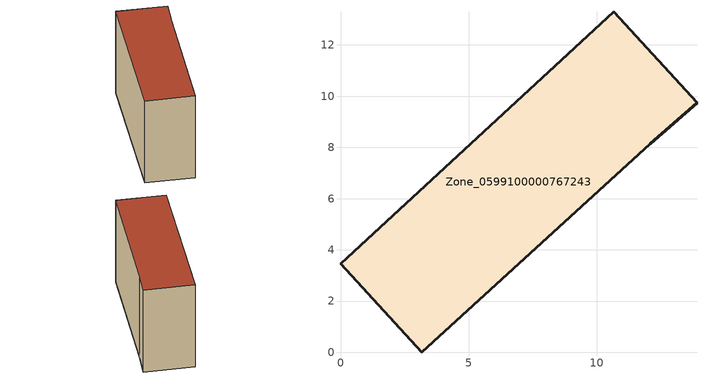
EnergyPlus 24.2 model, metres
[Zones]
Zone_0599100000767243
 floor ground (C_G): 0,3.46 10.66,13.3 13.92,9.74 12.09,8.15 3.17,0 z3.41
 wall outside (C_F): 13.92,9.74 10.66,13.3 0,3.46 3.17,0 12.09,8.15 13.92,9.74 z3.41:12.65
 roof outside (C_R): 10.66,13.3 0,3.46 3.17,0 12.09,8.15 13.92,9.74 z12.65
[BUILDING]
Pand.0599100000767243: North Axis=0; Terrain=City; Loads Convergence Tolerance Value=0.04; Temperature Convergence Tolerance Value=0.4; Solar Distribution=FullExterior; Maximum Number of Warmup Days=25; Minimum Number of Warmup Days=1
[Site:Location]
Rotterdam.The.Hague.AP_ZH_NLD Design_Conditions: Latitude=51.96; Longitude=4.45; Time Zone=1; Elevation=-4.5
[SITE:GROUNDTEMPERATURE:BUILDINGSURFACE]
18, 18, 18, 18, 18, 18, 18, 18, 18, 18, 18, 18
[MATERIAL] Thermal Absorptance=0.9; Solar Absorptance=0.7; Visible Absorptance=0.7
Name | Roughness | Thickness | Conductivity | Density | Specific Heat
G.TI.2006-2014 | MediumSmooth | 0.15 | 0.06 | 540 | 1210
F.TI.2006-2014 | Rough | 0.3 | 0.12 | 1920 | 840
R.TI.2006-2014 | MediumRough | 0.2 | 0.08 | 1500 | 1000
[CONSTRUCTION]
C_G: G.TI.2006-2014
C_F: F.TI.2006-2014
C_R: R.TI.2006-2014
[ZONE]
Zone_0599100000767243: Type=1; Multiplier=1; Ceiling Height=Autocalculate; Volume=Autocalculate; Floor Area=autocalculate; Part of Total Floor Area=Yes
[ZONEINFILTRATION:DESIGNFLOWRATE]
Infil_Zone_0599100000767243: Zone or ZoneList or Space or SpaceList=Zone_0599100000767243; Schedule=AlwaysOn; Design Flow Rate Calculation Method=Flow/Area; Flow Rate per Floor Area=0.0015; Constant Term Coefficient=1; Temperature Term Coefficient=0; Velocity Term Coefficient=0; Velocity Squared Term Coefficient=0
[HVACTEMPLATE:ZONE:IDEALLOADSAIRSYSTEM]
Zone_0599100000767243: Maximum Heating Supply Air Temperature=50; Minimum Cooling Supply Air Temperature=13; Maximum Heating Supply Air Humidity Ratio=0.0156; Minimum Cooling Supply Air Humidity Ratio=0.0077; Heating Limit=NoLimit; Cooling Limit=NoLimit; Dehumidification Control Type=ConstantSensibleHeatRatio; Cooling Sensible Heat Ratio=0.7; Dehumidification Setpoint=60; Humidification Control Type=None; Humidification Setpoint=30; Outdoor Air Method=None; Outdoor Air Flow Rate per Person=0.00944; Outdoor Air Flow Rate per Zone Floor Area=0; Outdoor Air Flow Rate per Zone=0; Demand Controlled Ventilation Type=None; Outdoor Air Economizer Type=NoEconomizer; Heat Recovery Type=None; Sensible Heat Recovery Effectiveness=0.7; Latent Heat Recovery Effectiveness=0.65
[ZONECONTROL:THERMOSTAT]
ThermostatControl_Zone_0599100000767243: Zone or ZoneList=Zone_0599100000767243; Control Type Schedule=DualSetpointControlType; Control 1=Thermostat_Zone_0599100000767243; Temperature Difference Between Cutout And Setpoint=0
[THERMOSTATSETPOINT:DUALSETPOINT]
Thermostat_Zone_0599100000767243: Heating Setpoint Temperature Schedule=HeatingSetpoint_Zone_0599100000767243; Cooling Setpoint Temperature Schedule=CoolingSetpoint_Zone_0599100000767243
[SCHEDULE:COMPACT]
HeatingSetpoint_Zone_0599100000767243: Through: 12/31, For: AllDays, Until: 24:00, 21
CoolingSetpoint_Zone_0599100000767243: Through: 12/31, For: AllDays, Until: 24:00, 24
DualSetpointControlType: Through: 12/31, For: AllDays, Until: 24:00, 4
AlwaysOn: Through: 12/31, For: AllDays, Until: 24:00, 1
